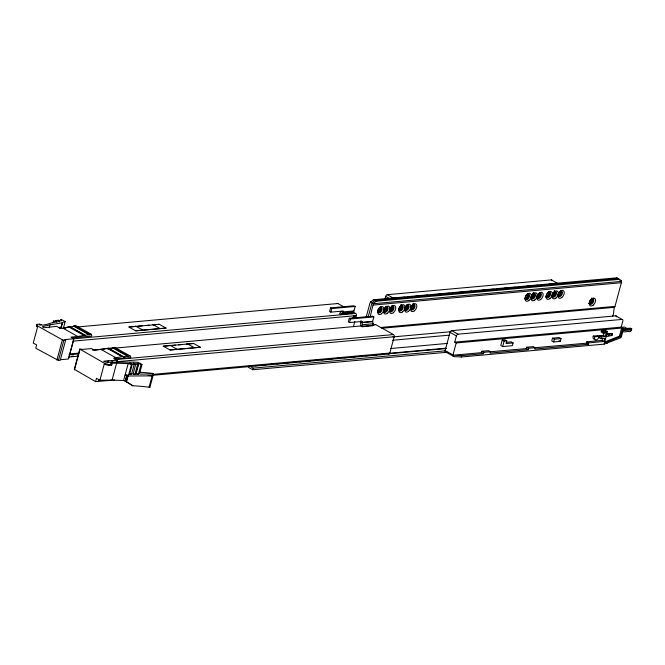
<?xml version="1.0" encoding="UTF-8"?>
<svg xmlns="http://www.w3.org/2000/svg" width="665" height="665" viewBox="0 0 665 665"><rect width="100%" height="100%" fill="white"/><g stroke="black" fill="none" stroke-linecap="round" stroke-linejoin="round"><path stroke-width="1" d="M362.201 326.706L362.325 326.257A2.244 1.646 84.9 0 0 362.325 324.753L362.026 321.453L349.524 322.575L348.302 321.893L349.275 318.311L372.633 316.207L373.846 316.889L372.616 321.494L373.181 323.772A2.244 1.646 84.9 0 1 373.181 325.276L373.057 325.725L362.201 326.706L360.987 326.025L360.563 323.173A2.244 1.646 84.9 0 1 360.563 321.669M114.33 358.942L130.581 357.87L130.781 357.072L130.249 356.008L128.528 356.166L128.387 356.706L123.374 356.764L108.478 348.211L94.497 350.239L91.504 348.568L82.418 349.391L79.783 349.083L74.322 369.308L95.585 381.627L96.483 378.319L99.891 380.222L104.214 364.204L108.969 365.575L111.695 364.969M128.195 363.589L123.59 380.496L126.5 381.818A133.707 1.845 32.9 0 1 132.776 385.775A111.205 33.807 15.1 0 1 149.085 387.171L149.941 387.163L153.49 374.013L140.157 374.079A0.981 0.69 -56.3 0 1 139.642 373.181L141.994 364.495L141.055 364.495L138.411 374.27L135.876 374.287L138.511 364.511L137.597 364.511L134.953 374.295L133.017 374.304L135.652 364.52L134.131 364.528L131.495 374.312L129.55 374.32L132.194 364.536L128.195 363.589L116.616 363.19L110.465 363.248L111.845 364.445L109.21 364.686L105.211 363.73L79.783 349.083M54.946 322.583L55.478 320.621L57.148 322.242L54.048 320.921L53.483 321.037L54.089 322.226L46.966 324.312L42.336 325.218L39.642 324.138L37.007 324.379L36.824 326.59L37.573 327.005L33.25 343.024L36.666 344.927L35.769 348.236L58.42 360.43L60.224 360.264L65.685 340.048L64.854 339.582L355.659 313.456A1.654 1.214 84.9 0 1 356.398 315.626L355.6 318.585M36.824 326.59L37.007 324.379M39.401 325.035L39.642 324.138M40.623 325.293L40.864 324.395M49.252 327.828L50.05 324.844L62.601 322.758L61.446 327.039L58.528 327.521M52.967 322.941L53.483 321.037M61.047 327.388L62.377 322.459A113.033 34.364 15.1 0 0 65.162 321.602L63.283 328.56M56.916 360.039L62.377 339.815L37.065 325.692M58.42 360.43L63.873 340.206L65.685 340.048M91.221 334.229L84.962 335.318L70.099 327.022L73.898 326.291L74.039 325.75L75.76 325.592L91.221 334.229L91.753 335.293L91.562 336.083L71.995 337.845M69.443 354.561A1.654 1.214 84.9 0 0 69.759 353.946L73.216 341.12A1.654 1.214 84.9 0 0 73.241 340.106M74.447 369.823L79.9 349.599M104.97 364.62L105.211 363.73M107.68 362.724L108.204 360.796L117.289 360.197L117.048 362.749M108.478 348.211L112.917 348.069L113.067 347.529L114.787 347.379L130.249 356.008M108.969 365.575L109.21 364.686M111.778 362.575L112.302 360.646M111.604 365.343L111.936 364.071M99.891 380.222L112.053 380.106L116.616 363.19M125.203 381.045L126.84 374.969L125.07 375.027L128.337 375.991L152.135 375.875L149.085 387.171M125.411 381.178L127.04 374.96M125.752 381.369L127.306 375.609M126.275 381.685L127.971 375.176M126.5 381.818L128.287 375.193M128.337 375.991L131.429 364.545M141.055 364.495L138.536 363.547L135.901 373.323L138.411 374.27M248.344 366.207A2.045 1.505 84.9 0 0 249.325 367.87L252.717 369.757L253.149 368.144L445.525 350.821M351.594 313.747L353.248 312.043A2.244 1.646 84.9 0 0 353.955 310.937L355.16 306.457L353.938 305.775L330.588 307.878L329.616 311.461L330.838 312.143L343.34 311.021L343.098 311.91A2.244 1.646 84.9 0 1 342.392 313.024L340.738 314.728L339.64 313.597A2.244 1.646 84.9 0 1 340.347 312.484L341.877 311.237M330.838 312.143L331.802 308.56L355.16 306.457M349.524 322.575L350.488 318.992L373.846 316.889M353.472 326.473L354.802 321.544M366.216 316.972L369.94 303.165L370.688 301.844L373.605 299.732L616.837 277.829L621.442 281.021L621.376 282.716L614.992 306.382C613.13 309.275 614.377 313.198 612.573 316.266M368.102 317.188L372.043 302.6L374.96 300.489L618.192 278.585L621.442 281.021M370.131 316.889L373.389 303.356L376.315 301.245L619.547 279.342M384.919 299.075L385.642 296.407A1.754 1.064 -60.8 0 1 387.254 294.686L551.351 279.907L557.719 283.456A1.754 1.064 -60.8 0 1 558.201 283.589M388.244 353.921A1.654 1.214 84.9 0 0 389.806 353.04L394.212 336.731A1.654 1.214 84.9 0 0 393.472 334.562L375.667 324.628L372.566 324.902M621.359 336.773A1.754 1.064 -60.8 0 1 620.196 337.995L604.136 344.129L461.327 356.98L454.062 356.623L445.882 352.059A1.754 1.064 -60.8 0 1 445.134 350.546L450.047 332.359A1.754 1.064 -60.8 0 1 451.668 330.638L615.757 315.858L622.124 319.416A1.754 1.064 -60.8 0 1 622.872 320.921L621.193 327.147L454.727 342.134L456.406 335.908A1.754 1.064 -60.8 0 1 458.027 334.187L622.124 319.416M453.68 356.54A1.787 1.388 -51.8 0 1 452.923 355.426L452.932 355.21A1.754 1.064 -60.8 0 1 452.99 354.935L456.215 342.965L621.634 328.069L623.629 328.51L621.509 336.349M461.327 356.98L461.685 355.65L483.463 353.689L483.837 352.309L526.273 348.61L528.168 349.665L528.542 348.285L586.455 343.19L588.342 344.246L588.725 342.857L603.92 341.486L604.784 338.269L600.778 338.626L598.882 337.571L599.373 335.734L603.388 335.376L605.283 336.432L606.281 332.741L605.017 332.035M461.685 355.65L452.932 355.21L481.568 352.633L481.942 351.253L488.551 350.663L490.446 351.719L490.072 353.098L528.168 349.665M513.122 342.924L506.09 343.556L506.813 340.871L504.918 339.807L502.233 340.056L500.77 345.501L502.665 346.556L512.383 345.684L513.122 342.924L511.227 341.868L506.206 342.317M502.665 346.556L504.128 341.112L506.813 340.871M526.273 348.61L526.647 347.23L533.255 346.631L535.15 347.695L534.785 349.075L588.342 344.246M552.499 338.153L551.759 340.912L553.654 341.968L560.287 341.369L561.027 338.61L559.132 337.554L552.499 338.153L554.394 339.208L561.027 338.61M553.654 341.968L554.394 339.208M586.455 343.19L586.829 341.793L602.024 340.43L603.92 341.486M604.136 344.129L607.477 331.519L605.582 330.463L601.401 330.838L601.094 331.976L602.989 333.032L606.281 332.741M600.778 338.626L601.268 336.798L605.283 336.432M602.989 333.032L603.296 331.893L607.477 331.519M602.024 340.43L602.673 338.011M603.388 335.376L604.136 332.608M606.879 343.24L607.245 341.868L620.403 336.681L622.581 328.601M608.824 335.734L609.248 334.171L612.415 333.888L611.991 335.451L606.098 336.64M604.319 341.586L606.098 341.419L619.456 336.158L621.634 328.069M623.595 331.926L628.724 331.461A2.926 2.153 84.9 0 0 631.476 329.906L631.75 328.901L630.395 328.144L623.18 328.793M123.856 358.078L124.272 356.681M124.463 358.418L124.879 357.022M351.719 313.298L340.862 314.279M351.827 313.09L341.012 314.038M609.248 334.171L606.522 335.077M50.05 324.844L42.876 326.523A1.945 0.59 15.1 0 0 43.125 327.363L43.799 327.745L56.666 326.365L60.34 328.41M84.912 335.06L70.058 326.764L62.917 328.178L77.78 336.473L84.962 335.318M117.289 360.197L113.615 358.152L123.333 356.498M55.478 320.621L56.6 320.397L59.285 321.802L59.7 321.71L58.03 320.098L60.498 320.896L61.695 320.655L60.581 319.574L61.271 319.433L65.162 321.602M63.167 328.103L69.069 326.889M114.721 380.006L95.585 381.627M128.902 327.03L159.301 324.296L166.067 328.078L135.668 330.813L128.902 327.03L134.978 326.482M135.668 330.813L166.067 328.078M163.249 346.207L193.648 343.473L200.414 347.246L170.024 349.981L163.249 346.207L168.32 345.75M170.024 349.981L200.414 347.246M397.745 297.862L393.622 298.236L387.254 294.686M400.845 297.588L404.968 297.213M408.069 296.931L412.2 296.565M415.293 296.282L420.455 295.817M422.516 295.634L427.678 295.169M430.77 294.894L434.902 294.52M437.994 294.238L442.125 293.872M445.226 293.589L449.349 293.215M452.449 292.941L456.572 292.567M459.673 292.292L464.835 291.827M466.897 291.636L472.059 291.17M475.151 290.896L479.282 290.522M482.374 290.248L486.506 289.874M489.598 289.591L493.729 289.225M496.821 288.943L500.953 288.568M504.045 288.294L508.176 287.92M511.277 287.646L515.4 287.272M518.5 286.989L522.624 286.623M526.755 286.249L530.878 285.875M533.978 285.601L538.11 285.227M541.202 284.944L545.333 284.578M548.426 284.296L552.557 283.922M555.649 283.647L557.719 283.456M59.842 328.552L66.043 327.995M77.414 326.972L337.862 303.523L344.088 306.997M373.289 303.739L621.343 281.403M138.021 326.216L142.077 325.85M146.125 325.484L149.168 325.21M153.216 324.844L159.301 324.296M373.323 305.052L621.376 282.716M343.098 311.91L353.955 310.937M77.78 336.473L70.939 337.089L73.931 338.759L68.478 358.984L60.407 359.715M342.392 313.024L353.248 312.043M73.216 341.12L356.398 315.626M361.785 322.342L372.641 321.37M361.785 322.675L372.641 321.694M362.325 324.753L373.181 323.772M92.485 350.123L104.887 349.009M106.957 348.817L113.158 348.26M115.22 348.078L361.203 325.925M362.325 326.257L373.181 325.276M69.759 353.946L79.06 353.107M171.354 345.476L175.41 345.11M178.453 344.836L182.501 344.47M186.557 344.104L193.648 343.473M70.266 354.636L78.528 353.896M380.372 327.504L614.992 306.382M71.346 356.257L73.416 356.074M381.801 328.261L614.344 307.321M68.487 357.047L78.503 356.141M115.452 359.59L393.472 334.562M108.204 360.796L103.74 361.203L104.413 361.577A1.945 0.59 15.1 0 0 106.832 362.226L133.474 362.142A113.033 34.364 15.1 0 1 138.112 362.325L141.994 364.495M116.533 361.727L394.212 336.731M392.973 336.906L450.92 331.694M392.541 340.264L449.424 335.143M620.52 327.38L624.468 327.022L627.627 328.784M390.546 348.543L447.429 343.414M622.473 329.74L631.75 328.901M623.213 330.646L631.476 329.906M153.133 374.353L389.806 353.04M389.258 353.306L446.149 348.177M606.596 333.847L611.534 333.398L612.415 333.888M254.936 365.792L259.076 365.418M262.176 365.143L266.316 364.769M269.416 364.487L273.556 364.112M276.657 363.838L280.796 363.464M283.897 363.181L289.067 362.716M291.137 362.533L296.307 362.068M299.408 361.785L303.548 361.411M306.648 361.137L310.788 360.763M313.888 360.48L318.028 360.114M321.129 359.832L325.268 359.457M328.369 359.183L332.508 358.809M336.648 358.435L340.779 358.061M343.888 357.778L348.019 357.413M351.12 357.13L355.26 356.756M358.36 356.482L362.5 356.108M365.6 355.825L369.74 355.451M372.841 355.176L376.98 354.802M380.081 354.52L384.22 354.154M388.36 353.78L446.281 348.56M152.135 375.359L388.817 354.046M593.222 336.066L597.818 335.65L599.165 336.407A3.408 2.07 -60.8 0 1 595.965 339.965A3.408 2.07 -60.8 0 1 594.577 336.822L593.222 336.066A3.408 2.07 -60.8 0 0 595 339.133M594.577 336.822L599.165 336.407M252.717 369.757L447.154 352.25M604.435 342.799L607.245 341.868L606.754 343.24L607.029 341.943L606.098 341.419M104.214 364.204L106.217 364.187M138.536 363.547L136.915 363.556L138.511 364.511M112.053 380.106L123.632 380.505M62.377 339.815L63.873 340.206M137.597 364.511L133.258 363.09L135.652 364.52M134.131 364.528L129.8 363.107L132.194 364.536M133.067 373.58L134.953 374.295M129.608 373.597L131.495 374.312M621.193 327.147L623.629 328.51M555.059 291.578L554.244 291.12A3.067 1.862 -60.8 0 1 555.217 294.637A3.067 1.862 -60.8 0 1 551.651 296.341A3.067 1.862 -60.8 0 0 554.411 294.188A3.067 1.862 -60.8 0 0 554.294 290.888M549.14 292.11L548.326 291.652A3.067 1.862 -60.8 0 1 549.49 294.736A3.067 1.862 -60.8 0 1 546.198 297.222M619.456 336.158L620.403 336.681M611.11 334.961L611.991 335.451M601.401 330.838L603.296 331.893M599.373 335.734L601.268 336.798M586.829 341.793L588.725 342.857M559.024 340.663L560.287 341.369M526.647 347.23L528.542 348.285M502.233 340.056L504.128 341.112M451.668 330.638L458.027 334.187M385.642 296.407L390.413 299.067M450.047 332.359L456.406 335.908M481.942 351.253L483.837 352.309M481.568 352.633L483.463 353.689M454.727 342.134L456.215 342.965M373.605 299.732L376.315 301.245M370.688 301.844L373.389 303.356M445.134 350.546L452.99 354.935M352.99 311.968L355.659 313.456M354.512 317.014L355.185 317.396M360.804 320.771L362.026 321.453M330.588 307.878L331.802 308.56M349.275 318.311L350.488 318.992M253.149 368.144L249.641 366.099M152.817 324.52L159.592 328.302M187.173 343.697L193.939 347.471M135.577 326.074L142.352 329.848M169.932 345.243L176.699 349.025M74.039 325.75L89.509 334.379M113.067 347.529L128.528 356.166M73.898 326.291L89.359 334.919M112.917 348.069L128.387 356.706M108.52 348.468L123.374 356.764M68.744 326.881L83.607 335.177M107.165 348.327L122.019 356.623M101.338 349.624L116.192 357.92M132.776 385.775L131.695 385.052A135.826 1.879 32.9 0 0 127.929 382.674A136.076 1.879 32.9 0 0 124.355 380.43M616.837 277.829L618.101 278.951M153.49 374.013L152.975 373.447A113.033 34.364 15.1 0 0 139.567 372.159M149.425 386.598L149.941 387.163M374.42 324.886A1.654 1.214 84.9 0 1 375.667 324.628M148.154 375.434A111.205 33.807 15.1 0 1 152.135 375.875M552.224 294.587A3.067 1.862 -60.8 0 1 555.915 291.802A3.067 1.862 -60.8 0 1 554.901 296.573A3.067 1.862 -60.8 0 1 552.133 295.027M558.292 293.606A3.067 1.862 -60.8 0 1 562.05 291.469A3.067 1.862 -60.8 0 1 560.479 296.299A3.067 1.862 -60.8 0 1 558.143 294.055M561.243 291.021A3.067 1.862 -60.8 0 1 560.637 294.919A3.067 1.862 -60.8 0 1 557.569 295.809A3.067 1.862 -60.8 0 0 560.096 294.071A3.067 1.862 -60.8 0 0 560.595 290.829M527.877 293.631A3.067 1.862 -60.8 0 1 528.243 297.072A3.067 1.862 -60.8 0 1 525.142 299.117M411.336 306.016A3.067 1.862 -60.8 0 1 414.96 305.326A3.067 1.862 -60.8 0 1 412.408 309.898A3.067 1.862 -60.8 0 1 411.103 306.44M400.613 304.986A3.067 1.862 -60.8 0 1 402.109 308.003A3.067 1.862 -60.8 0 1 398.559 310.347M405.417 306.557A3.067 1.862 -60.8 0 1 409.041 305.858A3.067 1.862 -60.8 0 1 406.49 310.43A3.067 1.862 -60.8 0 1 405.176 306.972M390.047 308.336A3.067 1.862 -60.8 0 1 393.788 306.906A3.067 1.862 -60.8 0 1 391.693 311.661A3.067 1.862 -60.8 0 1 389.856 308.776M392.042 305.759A3.067 1.862 -60.8 0 1 392.707 309.275A3.067 1.862 -60.8 0 1 389.349 311.178M384.121 308.868A3.067 1.862 -60.8 0 1 387.811 307.338A3.067 1.862 -60.8 0 1 386.008 312.068A3.067 1.862 -60.8 0 1 383.788 309.749M383.431 311.71A3.067 1.862 -60.8 0 0 386.781 309.807A3.067 1.862 -60.8 0 0 386.124 306.291A3.067 1.862 -60.8 0 1 385.974 309.35A3.067 1.862 -60.8 0 1 383.472 311.478M378.709 308.593A3.067 1.862 -60.8 0 1 382.059 308.286A3.067 1.862 -60.8 0 1 379.856 312.725A3.067 1.862 -60.8 0 1 377.87 310.281M378.011 309.84A3.067 1.862 -60.8 0 1 378.435 308.984M412.782 303.855A3.067 1.862 -60.8 0 1 413.954 306.939A3.067 1.862 -60.8 0 1 410.662 309.425M380.488 306.906A3.067 1.862 -60.8 0 1 380.629 310.763A3.067 1.862 -60.8 0 1 377.288 312.035A3.067 1.862 -60.8 0 0 379.939 310.098A3.067 1.862 -60.8 0 0 380.147 306.798M407.18 304.395A3.067 1.862 -60.8 0 1 407.936 307.696A3.067 1.862 -60.8 0 1 404.736 309.957M537.661 294.645A3.067 1.862 -60.8 0 1 541.119 293.539A3.067 1.862 -60.8 0 1 539.656 298.028A3.067 1.862 -60.8 0 1 536.954 296.814M536.996 296.391A3.067 1.862 -60.8 0 1 537.428 295.069M540.188 292.916A3.067 1.862 -60.8 0 1 539.855 296.424A3.067 1.862 -60.8 0 1 536.988 298.053M531.742 295.177A3.067 1.862 -60.8 0 1 535.367 294.487A3.067 1.862 -60.8 0 1 532.815 299.05A3.067 1.862 -60.8 0 1 531.51 295.601M532.856 293.082A3.067 1.862 -60.8 0 1 534.436 295.875A3.067 1.862 -60.8 0 1 531.069 298.585M547.777 292.758A3.067 1.862 -60.8 0 1 550.57 293.481A3.067 1.862 -60.8 0 1 548.293 297.563A3.067 1.862 -60.8 0 1 546.206 295.559M546.306 295.119A3.067 1.862 -60.8 0 1 547.445 293.066M545.558 296.607A3.067 1.862 -60.8 0 0 545.732 296.873A3.067 1.862 -60.8 0 0 548.376 294.936A3.067 1.862 -60.8 0 0 548.583 291.627M591.476 298.261A3.067 1.862 -60.8 0 1 592.457 301.777A3.067 1.862 -60.8 0 1 588.882 303.481M590.927 299.366A3.067 1.862 -60.8 0 1 593.729 300.63A3.067 1.862 -60.8 0 1 590.553 304.371A3.067 1.862 -60.8 0 1 590.03 300.422M590.304 300.031A3.067 1.862 -60.8 0 1 590.603 299.674M597.818 335.65A3.408 2.07 -60.8 0 1 597.669 336.166M615.757 315.858A1.754 1.064 -60.8 0 1 616.588 316.873M554.909 291.519A4.339 2.627 -60.8 0 1 552.166 296.432M548.692 295.044A4.339 2.627 -60.8 0 1 548.866 293.265M413.214 304.104A3.067 1.862 -60.8 0 1 412.948 306.922A3.067 1.862 -60.8 0 1 410.787 308.992M401.203 304.903A3.067 1.862 -60.8 0 1 401.103 307.986A3.067 1.862 -60.8 0 1 398.609 310.114M413.447 304.254A4.339 2.627 -60.8 0 1 411.186 308.809M407.329 308.294A4.339 2.627 -60.8 0 1 407.878 304.753M407.296 304.637A3.067 1.862 -60.8 0 1 406.913 307.671A3.067 1.862 -60.8 0 1 404.528 309.582M391.993 305.734A3.067 1.862 -60.8 0 1 391.893 308.818A3.067 1.862 -60.8 0 1 389.399 310.946M392.392 306.149A4.339 2.627 -60.8 0 1 389.648 311.07M386.157 309.117A4.339 2.627 -60.8 0 1 386.822 306.648M380.53 306.656A4.339 2.627 -60.8 0 1 377.803 312.134M386.473 306.681A4.339 2.627 -60.8 0 1 383.73 311.602M380.239 309.649A4.339 2.627 -60.8 0 1 380.629 307.804M401.585 304.761A4.339 2.627 -60.8 0 1 398.859 310.239M407.529 304.786A4.339 2.627 -60.8 0 1 404.777 309.707M401.311 308.319A4.339 2.627 -60.8 0 1 401.959 305.293M539.664 293.041A3.067 1.862 -60.8 0 1 537.112 297.612M533.455 292.991A3.067 1.862 -60.8 0 1 533.355 296.083A3.067 1.862 -60.8 0 1 530.853 298.211M539.781 292.883A4.339 2.627 -60.8 0 1 537.511 297.438M533.563 296.407A4.339 2.627 -60.8 0 1 534.211 293.381M527.528 293.531A3.067 1.862 -60.8 0 1 527.428 296.615A3.067 1.862 -60.8 0 1 524.934 298.743M527.91 293.381A4.339 2.627 -60.8 0 1 525.184 298.859M533.837 292.849A4.339 2.627 -60.8 0 1 531.111 298.327M527.644 296.939A4.339 2.627 -60.8 0 1 528.284 293.913M560.828 290.987A4.339 2.627 -60.8 0 1 557.594 296.183M554.618 294.512A4.339 2.627 -60.8 0 1 554.992 292.101M548.933 292.65A4.339 2.627 -60.8 0 1 546.239 296.964M591.742 298.236A3.067 1.862 -60.8 0 1 591.526 301.544A3.067 1.862 -60.8 0 1 588.833 303.448M592.141 298.66A4.339 2.627 -60.8 0 1 589.398 303.572M551.351 279.907A1.754 1.064 -60.8 0 1 552.066 280.306M353.015 318.227A1.563 0.948 -60.8 0 1 353.83 316.382A1.563 0.948 -60.8 0 1 355.152 316.407A1.563 0.948 -60.8 0 1 354.761 318.252M336.764 303.631A1.654 1.214 84.9 0 1 337.862 303.523M353.497 315.775A1.563 0.948 -60.8 0 1 354.57 316.374M354.437 317.238A1.563 0.948 -60.8 0 1 353.763 318.219M69.127 354.827A1.654 1.214 84.9 0 1 68.761 354.952M98.669 379.74L98.279 381.427L98.728 379.773M555.865 298.095A4.339 2.627 -60.8 0 0 557.461 291.22A4.339 2.627 -60.8 0 0 552.199 295.36A4.339 2.627 -60.8 0 0 555.865 298.095M561.792 297.554A4.339 2.627 -60.8 0 0 563.388 290.68A4.339 2.627 -60.8 0 0 558.118 294.828A4.339 2.627 -60.8 0 0 561.792 297.554M527.811 299.092A3.067 1.862 -60.8 0 0 528.941 294.229A3.067 1.862 -60.8 0 0 525.209 297.164A3.067 1.862 -60.8 0 0 527.811 299.092M408.485 311.361A4.339 2.627 -60.8 0 0 410.081 304.487A4.339 2.627 -60.8 0 0 404.81 308.635A4.339 2.627 -60.8 0 0 408.485 311.361M414.411 310.829A4.339 2.627 -60.8 0 0 416.007 303.955A4.339 2.627 -60.8 0 0 410.737 308.103A4.339 2.627 -60.8 0 0 414.411 310.829M401.485 310.472A3.067 1.862 -60.8 0 0 402.616 305.601A3.067 1.862 -60.8 0 0 398.884 308.535A3.067 1.862 -60.8 0 0 401.485 310.472M393.356 312.725A4.339 2.627 -60.8 0 0 394.952 305.85A4.339 2.627 -60.8 0 0 389.682 309.998A4.339 2.627 -60.8 0 0 393.356 312.725M387.429 313.257A4.339 2.627 -60.8 0 0 389.025 306.382A4.339 2.627 -60.8 0 0 383.763 310.53A4.339 2.627 -60.8 0 0 387.429 313.257M381.51 313.789A4.339 2.627 -60.8 0 0 383.107 306.914A4.339 2.627 -60.8 0 0 377.836 311.062A4.339 2.627 -60.8 0 0 381.51 313.789M402.566 311.893A4.339 2.627 -60.8 0 0 404.162 305.019A4.339 2.627 -60.8 0 0 398.892 309.167A4.339 2.627 -60.8 0 0 402.566 311.893M540.736 299.45A4.339 2.627 -60.8 0 0 542.332 292.575A4.339 2.627 -60.8 0 0 537.062 296.723A4.339 2.627 -60.8 0 0 540.736 299.45M528.891 300.522A4.339 2.627 -60.8 0 0 530.487 293.647A4.339 2.627 -60.8 0 0 525.217 297.787A4.339 2.627 -60.8 0 0 528.891 300.522M534.818 299.99A4.339 2.627 -60.8 0 0 536.414 293.115A4.339 2.627 -60.8 0 0 531.144 297.255A4.339 2.627 -60.8 0 0 534.818 299.99M549.947 298.627A4.339 2.627 -60.8 0 0 551.543 291.752A4.339 2.627 -60.8 0 0 546.273 295.892A4.339 2.627 -60.8 0 0 549.947 298.627M593.105 305.235A4.339 2.627 -60.8 0 0 594.701 298.361A4.339 2.627 -60.8 0 0 589.431 302.5A4.339 2.627 -60.8 0 0 593.105 305.235"/></g></svg>
